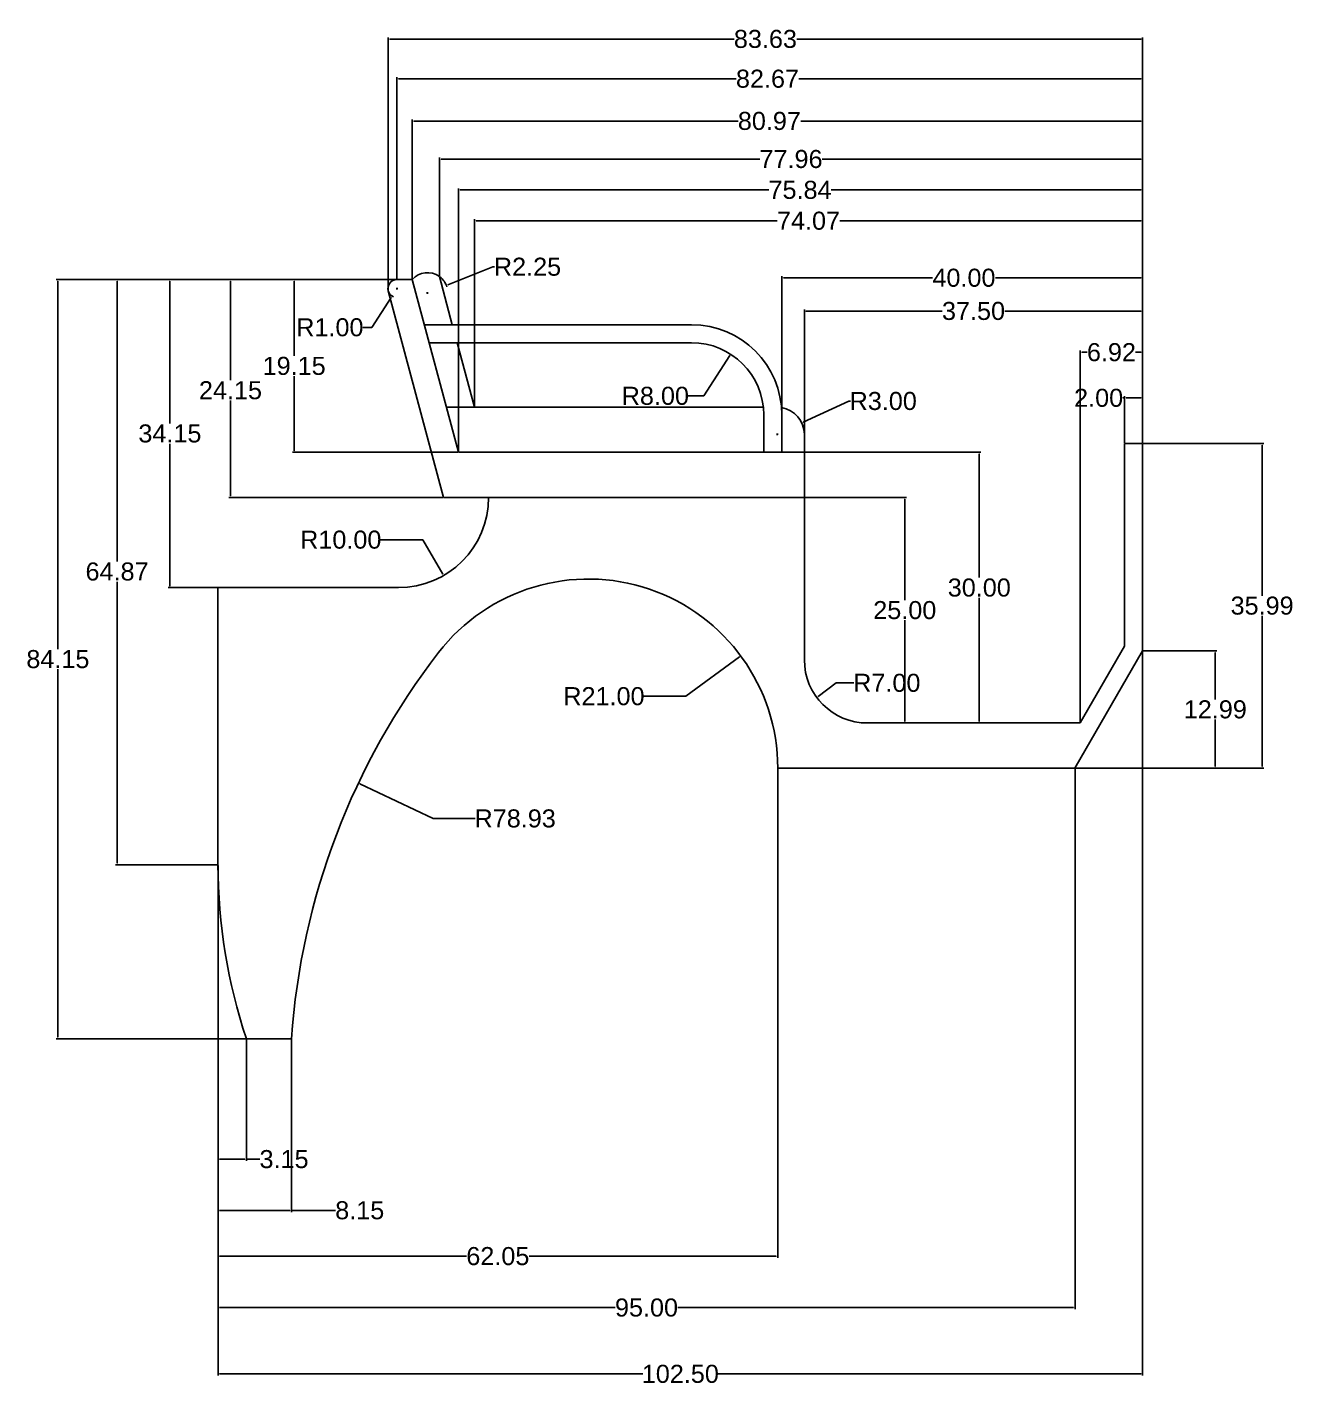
# Model space of a CAD drawing. Header units: millimetres. Extents: x 44 to 805, y 20 to 299.
# Drawn here: x 442.5 to 582.8, y 20.2 to 170.8 of the extents above; entities that cross this region are included whole.
import ezdxf

# ---------------------------------------------------------------- set-up
doc = ezdxf.new("R2010")
doc.units = ezdxf.units.MM
doc.header["$MEASUREMENT"] = 0
for name, color, linetype in [('canapea scaun vizitiu', 181, 'Continuous'), ('cotari', 132, 'Continuous'), ('scaun vizitiu', 211, 'Continuous')]:
    doc.layers.add(name, color=color, linetype=linetype)
doc.styles.get("Standard").update_dxf_attribs({"font": 'arial.ttf'})
doc.dimstyles.new('Cotari', dxfattribs={"dimtxt": 2, "dimasz": 0.18, "dimexe": 0.18, "dimexo": 0.0625, "dimgap": 0.09, "dimtad": 0, "dimtih": 1, "dimtoh": 1, "dimzin": 0, "dimdsep": 46, "dimtxsty": 'Standard', "dimcen": 0.09, "dimadec": 0, "dimazin": 0, "dimtfac": 1, "dimtofl": 0, "dimtmove": 0, "dimatfit": 3, "dimfxl": 1, "dimtolj": 1, "dimtzin": 0, "dimarcsym": 0})

# ---------------------------------------------------------------- blocks, each defined once
blk = doc.blocks.new('*D42')
at = {"layer": 'cotari', "color": 0, "lineweight": -2, "transparency": 16777216}
for p, q in [((515.57, 96.65), (521.49, 101.03)), ((510.9, 96.65), (515.57, 96.65))]:
    blk.add_line(p, q, dxfattribs=at)
at = {"layer": 'cotari', "color": 0, "transparency": 16777216}
blk.add_solid([(521.47, 101.05), (521.51, 101), (521.64, 101.13)], dxfattribs=at)
at = {"layer": 'Defpoints', "color": 0, "transparency": 16777216}
for p in [(521.64, 101.13), (504.75, 88.65)]:
    blk.add_point(p, dxfattribs=at)
at = {"layer": 'cotari', "color": 0, "transparency": 16777216, "insert": (506.48, 96.65), "char_height": 2, "attachment_point": 5}
blk.add_mtext('\\A1;R21.00', dxfattribs=at)
blk = doc.blocks.new('*D43')
at = {"layer": 'cotari', "color": 0, "lineweight": -2, "transparency": 16777216}
for p, q in [((481.73, 114), (486.41, 114)), ((486.41, 114), (488.61, 110.19))]:
    blk.add_line(p, q, dxfattribs=at)
at = {"layer": 'cotari', "color": 0, "transparency": 16777216}
blk.add_solid([(488.63, 110.2), (488.58, 110.17), (488.7, 110.03)], dxfattribs=at)
at = {"layer": 'Defpoints', "color": 0, "transparency": 16777216}
for p in [(483.7, 118.69), (488.7, 110.03)]:
    blk.add_point(p, dxfattribs=at)
at = {"layer": 'cotari', "color": 0, "transparency": 16777216, "insert": (477.31, 114), "char_height": 2, "attachment_point": 5}
blk.add_mtext('\\A1;R10.00', dxfattribs=at)
blk = doc.blocks.new('*D44')
at = {"layer": 'cotari', "color": 0, "lineweight": -2, "transparency": 16777216}
for p, q in [((532.24, 98.13), (530.22, 96.63)), ((534.2, 98.13), (532.24, 98.13))]:
    blk.add_line(p, q, dxfattribs=at)
at = {"layer": 'cotari', "color": 0, "transparency": 16777216}
blk.add_solid([(530.2, 96.66), (530.23, 96.61), (530.07, 96.53)], dxfattribs=at)
at = {"layer": 'Defpoints', "color": 0, "transparency": 16777216}
for p in [(535.7, 100.69), (530.07, 96.53)]:
    blk.add_point(p, dxfattribs=at)
at = {"layer": 'cotari', "color": 0, "transparency": 16777216, "insert": (537.84, 98.13), "char_height": 2, "attachment_point": 5}
blk.add_mtext('\\A1;R7.00', dxfattribs=at)
blk = doc.blocks.new('*D45')
at = {"layer": 'cotari', "color": 0, "lineweight": -2, "transparency": 16777216}
for p, q in [((483.44, 141.84), (483.62, 141.84)), ((483.53, 141.75), (483.53, 141.93)), ((480.74, 137.54), (482.89, 140.85)), ((479.74, 137.54), (480.74, 137.54))]:
    blk.add_line(p, q, dxfattribs=at)
blk.add_arc((483.53, 141.84), 1, 198.581, 247.3406, dxfattribs=at)
at = {"layer": 'cotari', "color": 0, "transparency": 16777216}
blk.add_solid([(482.86, 140.86), (482.91, 140.83), (482.99, 141)], dxfattribs=at)
at = {"layer": 'Defpoints', "color": 0, "transparency": 16777216}
for p in [(483.53, 141.84), (482.99, 141)]:
    blk.add_point(p, dxfattribs=at)
at = {"layer": 'cotari', "color": 0, "transparency": 16777216, "insert": (476.1, 137.54), "char_height": 2, "attachment_point": 5}
blk.add_mtext('\\A1;R1.00', dxfattribs=at)
blk = doc.blocks.new('*D40')
at = {"layer": 'cotari', "color": 0, "lineweight": -2, "transparency": 16777216}
for p, q in [((463.7, 77.91), (463.7, 39.49)), ((471.85, 58.63), (471.85, 39.49)), ((463.88, 39.67), (471.67, 39.67)), ((471.85, 39.67), (476.72, 39.67))]:
    blk.add_line(p, q, dxfattribs=at)
at = {"layer": 'cotari', "color": 0, "transparency": 16777216}
for points in [[(463.88, 39.7), (463.88, 39.64), (463.7, 39.67)], [(471.67, 39.7), (471.67, 39.64), (471.85, 39.67)]]:
    blk.add_solid(points, dxfattribs=at)
at = {"layer": 'Defpoints', "color": 0, "transparency": 16777216}
for p in [(463.7, 77.97), (471.85, 58.69), (471.85, 39.67)]:
    blk.add_point(p, dxfattribs=at)
at = {"layer": 'cotari', "color": 0, "transparency": 16777216, "insert": (479.41, 39.67), "char_height": 2, "attachment_point": 5}
blk.add_mtext('\\A1;8.15', dxfattribs=at)
blk = doc.blocks.new('*D41')
at = {"layer": 'cotari', "color": 0, "lineweight": -2, "transparency": 16777216}
for p, q in [((525.75, 88.63), (525.75, 34.41)), ((463.7, 77.91), (463.7, 34.41)), ((463.88, 34.59), (491.25, 34.59)), ((525.57, 34.59), (498.2, 34.59))]:
    blk.add_line(p, q, dxfattribs=at)
at = {"layer": 'cotari', "color": 0, "transparency": 16777216}
for points in [[(463.88, 34.62), (463.88, 34.56), (463.7, 34.59)], [(525.57, 34.62), (525.57, 34.56), (525.75, 34.59)]]:
    blk.add_solid(points, dxfattribs=at)
at = {"layer": 'Defpoints', "color": 0, "transparency": 16777216}
for p in [(525.75, 88.69), (463.7, 77.97), (525.75, 34.59)]:
    blk.add_point(p, dxfattribs=at)
at = {"layer": 'cotari', "color": 0, "transparency": 16777216, "insert": (494.72, 34.59), "char_height": 2, "attachment_point": 5}
blk.add_mtext('\\A1;62.05', dxfattribs=at)
blk = doc.blocks.new('*D61')
at = {"layer": 'cotari', "color": 0, "lineweight": -2, "transparency": 16777216}
for p, q in [((558.7, 88.63), (558.7, 28.71)), ((463.7, 77.91), (463.7, 28.71)), ((463.88, 28.89), (507.74, 28.89)), ((558.52, 28.89), (514.66, 28.89))]:
    blk.add_line(p, q, dxfattribs=at)
at = {"layer": 'cotari', "color": 0, "transparency": 16777216}
for points in [[(463.88, 28.92), (463.88, 28.86), (463.7, 28.89)], [(558.52, 28.92), (558.52, 28.86), (558.7, 28.89)]]:
    blk.add_solid(points, dxfattribs=at)
at = {"layer": 'Defpoints', "color": 0, "transparency": 16777216}
for p in [(558.7, 88.69), (463.7, 77.97), (558.7, 28.89)]:
    blk.add_point(p, dxfattribs=at)
at = {"layer": 'cotari', "color": 0, "transparency": 16777216, "insert": (511.2, 28.89), "char_height": 2, "attachment_point": 5}
blk.add_mtext('\\A1;95.00', dxfattribs=at)
blk = doc.blocks.new('*D62')
at = {"layer": 'cotari', "color": 0, "lineweight": -2, "transparency": 16777216}
for p, q in [((566.2, 101.62), (566.2, 21.36)), ((463.7, 77.91), (463.7, 21.36)), ((463.88, 21.54), (510.8, 21.54)), ((566.02, 21.54), (519.09, 21.54))]:
    blk.add_line(p, q, dxfattribs=at)
at = {"layer": 'cotari', "color": 0, "transparency": 16777216}
for points in [[(463.88, 21.57), (463.88, 21.51), (463.7, 21.54)], [(566.02, 21.57), (566.02, 21.51), (566.2, 21.54)]]:
    blk.add_solid(points, dxfattribs=at)
at = {"layer": 'Defpoints', "color": 0, "transparency": 16777216}
for p in [(566.2, 101.68), (463.7, 77.97), (566.2, 21.54)]:
    blk.add_point(p, dxfattribs=at)
at = {"layer": 'cotari', "color": 0, "transparency": 16777216, "insert": (514.95, 21.54), "char_height": 2, "attachment_point": 5}
blk.add_mtext('\\A1;102.50', dxfattribs=at)
blk = doc.blocks.new('*D63')
at = {"layer": 'cotari', "color": 0, "lineweight": -2, "transparency": 16777216}
for p, q in [((463.7, 77.91), (463.7, 45.16)), ((466.85, 58.63), (466.85, 45.16)), ((463.88, 45.34), (466.67, 45.34)), ((466.85, 45.34), (468.33, 45.34))]:
    blk.add_line(p, q, dxfattribs=at)
at = {"layer": 'cotari', "color": 0, "transparency": 16777216}
for points in [[(463.88, 45.37), (463.88, 45.31), (463.7, 45.34)], [(466.67, 45.37), (466.67, 45.31), (466.85, 45.34)]]:
    blk.add_solid(points, dxfattribs=at)
at = {"layer": 'Defpoints', "color": 0, "transparency": 16777216}
for p in [(463.7, 77.97), (466.85, 58.69), (466.85, 45.34)]:
    blk.add_point(p, dxfattribs=at)
at = {"layer": 'cotari', "color": 0, "transparency": 16777216, "insert": (471.02, 45.34), "char_height": 2, "attachment_point": 5}
blk.add_mtext('\\A1;3.15', dxfattribs=at)
blk = doc.blocks.new('*D64')
at = {"layer": 'cotari', "color": 0, "lineweight": -2, "transparency": 16777216}
for p, q in [((487.55, 83.1), (479.43, 86.95)), ((492.22, 83.1), (487.55, 83.1))]:
    blk.add_line(p, q, dxfattribs=at)
at = {"layer": 'cotari', "color": 0, "transparency": 16777216}
blk.add_solid([(479.44, 86.98), (479.41, 86.92), (479.26, 87.03)], dxfattribs=at)
at = {"layer": 'Defpoints', "color": 0, "transparency": 16777216}
for p in [(479.26, 87.03), (550.59, 53.22)]:
    blk.add_point(p, dxfattribs=at)
at = {"layer": 'cotari', "color": 0, "transparency": 16777216, "insert": (496.64, 83.1), "char_height": 2, "attachment_point": 5}
blk.add_mtext('\\A1;R78.93', dxfattribs=at)
blk = doc.blocks.new('*D51')
at = {"layer": 'cotari', "color": 0, "lineweight": -2, "transparency": 16777216}
for p, q in [((485.16, 142.84), (471.96, 142.84)), ((472.14, 142.66), (472.14, 134.38)), ((472.14, 123.87), (472.14, 132.15)), ((490.3, 123.69), (471.96, 123.69))]:
    blk.add_line(p, q, dxfattribs=at)
at = {"layer": 'cotari', "color": 0, "transparency": 16777216}
for points in [[(472.11, 142.66), (472.17, 142.66), (472.14, 142.84)], [(472.11, 123.87), (472.17, 123.87), (472.14, 123.69)]]:
    blk.add_solid(points, dxfattribs=at)
at = {"layer": 'Defpoints', "color": 0, "transparency": 16777216}
for p in [(485.23, 142.84), (472.14, 123.69), (490.36, 123.69)]:
    blk.add_point(p, dxfattribs=at)
at = {"layer": 'cotari', "color": 0, "transparency": 16777216, "insert": (472.14, 133.26), "char_height": 2, "attachment_point": 5}
blk.add_mtext('\\A1;19.15', dxfattribs=at)
blk = doc.blocks.new('*D52')
at = {"layer": 'cotari', "color": 0, "lineweight": -2, "transparency": 16777216}
for p, q in [((485.16, 142.84), (464.9, 142.84)), ((465.08, 142.66), (465.08, 131.67)), ((465.08, 118.87), (465.08, 129.45)), ((488.64, 118.69), (464.9, 118.69))]:
    blk.add_line(p, q, dxfattribs=at)
at = {"layer": 'cotari', "color": 0, "transparency": 16777216}
for points in [[(465.05, 142.66), (465.11, 142.66), (465.08, 142.84)], [(465.05, 118.87), (465.11, 118.87), (465.08, 118.69)]]:
    blk.add_solid(points, dxfattribs=at)
at = {"layer": 'Defpoints', "color": 0, "transparency": 16777216}
for p in [(485.23, 142.84), (465.08, 118.69), (488.7, 118.69)]:
    blk.add_point(p, dxfattribs=at)
at = {"layer": 'cotari', "color": 0, "transparency": 16777216, "insert": (465.08, 130.56), "char_height": 2, "attachment_point": 5}
blk.add_mtext('\\A1;24.15', dxfattribs=at)
blk = doc.blocks.new('*D53')
at = {"layer": 'cotari', "color": 0, "lineweight": -2, "transparency": 16777216}
for p, q in [((485.16, 142.84), (458.19, 142.84)), ((458.37, 142.66), (458.37, 126.88)), ((458.37, 108.87), (458.37, 124.65)), ((463.64, 108.69), (458.19, 108.69))]:
    blk.add_line(p, q, dxfattribs=at)
at = {"layer": 'cotari', "color": 0, "transparency": 16777216}
for points in [[(458.34, 142.66), (458.4, 142.66), (458.37, 142.84)], [(458.34, 108.87), (458.4, 108.87), (458.37, 108.69)]]:
    blk.add_solid(points, dxfattribs=at)
at = {"layer": 'Defpoints', "color": 0, "transparency": 16777216}
for p in [(485.23, 142.84), (458.37, 108.69), (463.7, 108.69)]:
    blk.add_point(p, dxfattribs=at)
at = {"layer": 'cotari', "color": 0, "transparency": 16777216, "insert": (458.37, 125.77), "char_height": 2, "attachment_point": 5}
blk.add_mtext('\\A1;34.15', dxfattribs=at)
blk = doc.blocks.new('*D36')
at = {"layer": 'cotari', "color": 0, "lineweight": -2, "transparency": 16777216}
for p, q in [((485.16, 142.84), (452.33, 142.84)), ((452.51, 142.66), (452.51, 111.58)), ((452.51, 78.15), (452.51, 109.35)), ((463.64, 77.97), (452.33, 77.97))]:
    blk.add_line(p, q, dxfattribs=at)
at = {"layer": 'cotari', "color": 0, "transparency": 16777216}
for points in [[(452.48, 142.66), (452.54, 142.66), (452.51, 142.84)], [(452.48, 78.15), (452.54, 78.15), (452.51, 77.97)]]:
    blk.add_solid(points, dxfattribs=at)
at = {"layer": 'Defpoints', "color": 0, "transparency": 16777216}
for p in [(485.23, 142.84), (452.51, 77.97), (463.7, 77.97)]:
    blk.add_point(p, dxfattribs=at)
at = {"layer": 'cotari', "color": 0, "transparency": 16777216, "insert": (452.51, 110.47), "char_height": 2, "attachment_point": 5}
blk.add_mtext('\\A1;64.87', dxfattribs=at)
blk = doc.blocks.new('*D37')
at = {"layer": 'cotari', "color": 0, "lineweight": -2, "transparency": 16777216}
for p, q in [((485.16, 142.84), (445.77, 142.84)), ((445.95, 142.66), (445.95, 101.88)), ((445.95, 58.87), (445.95, 99.65)), ((468.42, 58.69), (445.77, 58.69))]:
    blk.add_line(p, q, dxfattribs=at)
at = {"layer": 'cotari', "color": 0, "transparency": 16777216}
for points in [[(445.92, 142.66), (445.98, 142.66), (445.95, 142.84)], [(445.92, 58.87), (445.98, 58.87), (445.95, 58.69)]]:
    blk.add_solid(points, dxfattribs=at)
at = {"layer": 'Defpoints', "color": 0, "transparency": 16777216}
for p in [(485.23, 142.84), (445.95, 58.69), (468.48, 58.69)]:
    blk.add_point(p, dxfattribs=at)
at = {"layer": 'cotari', "color": 0, "transparency": 16777216, "insert": (445.95, 100.76), "char_height": 2, "attachment_point": 5}
blk.add_mtext('\\A1;84.15', dxfattribs=at)
blk = doc.blocks.new('*D54')
at = {"layer": 'cotari', "color": 0, "lineweight": -2, "transparency": 16777216}
for p, q in [((564.2, 129.72), (564.02, 129.72)), ((564.2, 124.74), (564.2, 129.9)), ((566.02, 129.72), (564.38, 129.72)), ((566.2, 124.74), (566.2, 129.9))]:
    blk.add_line(p, q, dxfattribs=at)
at = {"layer": 'cotari', "color": 0, "transparency": 16777216}
for points in [[(564.38, 129.75), (564.38, 129.69), (564.2, 129.72)], [(566.02, 129.75), (566.02, 129.69), (566.2, 129.72)]]:
    blk.add_solid(points, dxfattribs=at)
at = {"layer": 'Defpoints', "color": 0, "transparency": 16777216}
for p in [(564.2, 129.72), (564.2, 124.68), (566.2, 124.68)]:
    blk.add_point(p, dxfattribs=at)
at = {"layer": 'cotari', "color": 0, "transparency": 16777216, "insert": (561.32, 129.72), "char_height": 2, "attachment_point": 5}
blk.add_mtext('\\A1;2.00', dxfattribs=at)
blk = doc.blocks.new('*D55')
at = {"layer": 'cotari', "color": 0, "lineweight": -2, "transparency": 16777216}
for p, q in [((559.28, 93.75), (559.28, 134.96)), ((559.46, 134.78), (560.05, 134.78)), ((566.02, 134.78), (565.42, 134.78)), ((566.2, 124.74), (566.2, 134.96))]:
    blk.add_line(p, q, dxfattribs=at)
at = {"layer": 'cotari', "color": 0, "transparency": 16777216}
for points in [[(559.46, 134.81), (559.46, 134.75), (559.28, 134.78)], [(566.02, 134.81), (566.02, 134.75), (566.2, 134.78)]]:
    blk.add_solid(points, dxfattribs=at)
at = {"layer": 'Defpoints', "color": 0, "transparency": 16777216}
for p in [(559.28, 134.78), (566.2, 124.68), (559.28, 93.69)]:
    blk.add_point(p, dxfattribs=at)
at = {"layer": 'cotari', "color": 0, "transparency": 16777216, "insert": (562.74, 134.78), "char_height": 2, "attachment_point": 5}
blk.add_mtext('\\A1;6.92', dxfattribs=at)
blk = doc.blocks.new('*D56')
at = {"layer": 'cotari', "color": 0, "lineweight": -2, "transparency": 16777216}
for p, q in [((528.7, 123.75), (528.7, 139.53)), ((528.88, 139.35), (543.99, 139.35)), ((566.02, 139.35), (550.91, 139.35)), ((566.2, 124.74), (566.2, 139.53))]:
    blk.add_line(p, q, dxfattribs=at)
at = {"layer": 'cotari', "color": 0, "transparency": 16777216}
for points in [[(528.88, 139.38), (528.88, 139.32), (528.7, 139.35)], [(566.02, 139.38), (566.02, 139.32), (566.2, 139.35)]]:
    blk.add_solid(points, dxfattribs=at)
at = {"layer": 'Defpoints', "color": 0, "transparency": 16777216}
for p in [(528.7, 139.35), (528.7, 123.69), (566.2, 124.68)]:
    blk.add_point(p, dxfattribs=at)
at = {"layer": 'cotari', "color": 0, "transparency": 16777216, "insert": (547.45, 139.35), "char_height": 2, "attachment_point": 5}
blk.add_mtext('\\A1;37.50', dxfattribs=at)
blk = doc.blocks.new('*D57')
at = {"layer": 'cotari', "color": 0, "lineweight": -2, "transparency": 16777216}
for p, q in [((526.2, 123.75), (526.2, 143.21)), ((566.2, 124.74), (566.2, 143.21)), ((526.38, 143.03), (542.89, 143.03)), ((566.02, 143.03), (549.89, 143.03))]:
    blk.add_line(p, q, dxfattribs=at)
at = {"layer": 'cotari', "color": 0, "transparency": 16777216}
for points in [[(526.38, 143.06), (526.38, 143), (526.2, 143.03)], [(566.02, 143.06), (566.02, 143), (566.2, 143.03)]]:
    blk.add_solid(points, dxfattribs=at)
at = {"layer": 'Defpoints', "color": 0, "transparency": 16777216}
for p in [(526.2, 143.03), (526.2, 123.69), (566.2, 124.68)]:
    blk.add_point(p, dxfattribs=at)
at = {"layer": 'cotari', "color": 0, "transparency": 16777216, "insert": (546.39, 143.03), "char_height": 2, "attachment_point": 5}
blk.add_mtext('\\A1;40.00', dxfattribs=at)
blk = doc.blocks.new('*D38')
at = {"layer": 'cotari', "color": 0, "lineweight": -2, "transparency": 16777216}
for p, q in [((490.36, 123.75), (490.36, 152.95)), ((490.54, 152.77), (524.76, 152.77)), ((566.02, 152.77), (531.67, 152.77)), ((566.2, 124.74), (566.2, 152.95))]:
    blk.add_line(p, q, dxfattribs=at)
at = {"layer": 'cotari', "color": 0, "transparency": 16777216}
for points in [[(490.54, 152.8), (490.54, 152.74), (490.36, 152.77)], [(566.02, 152.8), (566.02, 152.74), (566.2, 152.77)]]:
    blk.add_solid(points, dxfattribs=at)
at = {"layer": 'Defpoints', "color": 0, "transparency": 16777216}
for p in [(490.36, 152.77), (490.36, 123.69), (566.2, 124.68)]:
    blk.add_point(p, dxfattribs=at)
at = {"layer": 'cotari', "color": 0, "transparency": 16777216, "insert": (528.22, 152.77), "char_height": 2, "attachment_point": 5}
blk.add_mtext('\\A1;75.84', dxfattribs=at)
blk = doc.blocks.new('*D39')
at = {"layer": 'cotari', "color": 0, "lineweight": -2, "transparency": 16777216}
for p, q in [((485.23, 142.9), (485.23, 160.59)), ((485.41, 160.41), (521.36, 160.41)), ((566.02, 160.41), (528.29, 160.41)), ((566.2, 124.74), (566.2, 160.59))]:
    blk.add_line(p, q, dxfattribs=at)
at = {"layer": 'cotari', "color": 0, "transparency": 16777216}
for points in [[(485.41, 160.44), (485.41, 160.38), (485.23, 160.41)], [(566.02, 160.44), (566.02, 160.38), (566.2, 160.41)]]:
    blk.add_solid(points, dxfattribs=at)
at = {"layer": 'Defpoints', "color": 0, "transparency": 16777216}
for p in [(485.23, 160.41), (485.23, 142.84), (566.2, 124.68)]:
    blk.add_point(p, dxfattribs=at)
at = {"layer": 'cotari', "color": 0, "transparency": 16777216, "insert": (524.82, 160.41), "char_height": 2, "attachment_point": 5}
blk.add_mtext('\\A1;80.97', dxfattribs=at)
blk = doc.blocks.new('*D33')
at = {"layer": 'cotari', "color": 0, "lineweight": -2, "transparency": 16777216}
for p, q in [((566.26, 101.68), (574.43, 101.68)), ((574.25, 101.5), (574.25, 96.3)), ((574.25, 88.87), (574.25, 94.07)), ((558.76, 88.69), (574.43, 88.69))]:
    blk.add_line(p, q, dxfattribs=at)
at = {"layer": 'cotari', "color": 0, "transparency": 16777216}
for points in [[(574.22, 101.5), (574.28, 101.5), (574.25, 101.68)], [(574.22, 88.87), (574.28, 88.87), (574.25, 88.69)]]:
    blk.add_solid(points, dxfattribs=at)
at = {"layer": 'Defpoints', "color": 0, "transparency": 16777216}
for p in [(566.2, 101.68), (574.25, 101.68), (558.7, 88.69)]:
    blk.add_point(p, dxfattribs=at)
at = {"layer": 'cotari', "color": 0, "transparency": 16777216, "insert": (574.25, 95.19), "char_height": 2, "attachment_point": 5}
blk.add_mtext('\\A1;12.99', dxfattribs=at)
blk = doc.blocks.new('*D34')
at = {"layer": 'cotari', "color": 0, "lineweight": -2, "transparency": 16777216}
for p, q in [((566.26, 124.68), (579.62, 124.68)), ((579.44, 124.5), (579.44, 107.8)), ((579.44, 88.87), (579.44, 105.57)), ((558.76, 88.69), (579.62, 88.69))]:
    blk.add_line(p, q, dxfattribs=at)
at = {"layer": 'cotari', "color": 0, "transparency": 16777216}
for points in [[(579.41, 124.5), (579.47, 124.5), (579.44, 124.68)], [(579.41, 88.87), (579.47, 88.87), (579.44, 88.69)]]:
    blk.add_solid(points, dxfattribs=at)
at = {"layer": 'Defpoints', "color": 0, "transparency": 16777216}
for p in [(566.2, 124.68), (579.44, 124.68), (558.7, 88.69)]:
    blk.add_point(p, dxfattribs=at)
at = {"layer": 'cotari', "color": 0, "transparency": 16777216, "insert": (579.44, 106.69), "char_height": 2, "attachment_point": 5}
blk.add_mtext('\\A1;35.99', dxfattribs=at)
blk = doc.blocks.new('*D46')
at = {"layer": 'cotari', "color": 0, "lineweight": -2, "transparency": 16777216}
for p, q in [((528.76, 118.69), (540.01, 118.69)), ((539.83, 118.51), (539.83, 107.3)), ((539.83, 93.87), (539.83, 105.08)), ((544.5, 93.69), (539.65, 93.69))]:
    blk.add_line(p, q, dxfattribs=at)
at = {"layer": 'cotari', "color": 0, "transparency": 16777216}
for points in [[(539.8, 118.51), (539.86, 118.51), (539.83, 118.69)], [(539.8, 93.87), (539.86, 93.87), (539.83, 93.69)]]:
    blk.add_solid(points, dxfattribs=at)
at = {"layer": 'Defpoints', "color": 0, "transparency": 16777216}
for p in [(528.7, 118.69), (539.83, 93.69), (544.57, 93.69)]:
    blk.add_point(p, dxfattribs=at)
at = {"layer": 'cotari', "color": 0, "transparency": 16777216, "insert": (539.83, 106.19), "char_height": 2, "attachment_point": 5}
blk.add_mtext('\\A1;25.00', dxfattribs=at)
blk = doc.blocks.new('*D35')
at = {"layer": 'cotari', "color": 0, "lineweight": -2, "transparency": 16777216}
for p, q in [((528.76, 123.69), (548.27, 123.69)), ((548.09, 123.51), (548.09, 109.8)), ((548.09, 93.87), (548.09, 107.58)), ((543.8, 93.69), (548.27, 93.69))]:
    blk.add_line(p, q, dxfattribs=at)
at = {"layer": 'cotari', "color": 0, "transparency": 16777216}
for points in [[(548.06, 123.51), (548.12, 123.51), (548.09, 123.69)], [(548.06, 93.87), (548.12, 93.87), (548.09, 93.69)]]:
    blk.add_solid(points, dxfattribs=at)
at = {"layer": 'Defpoints', "color": 0, "transparency": 16777216}
for p in [(528.7, 123.69), (548.09, 123.69), (543.74, 93.69)]:
    blk.add_point(p, dxfattribs=at)
at = {"layer": 'cotari', "color": 0, "transparency": 16777216, "insert": (548.09, 108.69), "char_height": 2, "attachment_point": 5}
blk.add_mtext('\\A1;30.00', dxfattribs=at)
blk = doc.blocks.new('*D47')
at = {"layer": 'cotari', "color": 0, "lineweight": -2, "transparency": 16777216}
for p, q in [((517.55, 129.94), (520.43, 134.41)), ((515.82, 129.94), (517.55, 129.94))]:
    blk.add_line(p, q, dxfattribs=at)
at = {"layer": 'cotari', "color": 0, "transparency": 16777216}
blk.add_solid([(520.4, 134.43), (520.45, 134.4), (520.53, 134.57)], dxfattribs=at)
at = {"layer": 'Defpoints', "color": 0, "transparency": 16777216}
for p in [(520.53, 134.57), (516.2, 127.84)]:
    blk.add_point(p, dxfattribs=at)
at = {"layer": 'cotari', "color": 0, "transparency": 16777216, "insert": (512.18, 129.94), "char_height": 2, "attachment_point": 5}
blk.add_mtext('\\A1;R8.00', dxfattribs=at)
blk = doc.blocks.new('*D48')
at = {"layer": 'cotari', "color": 0, "lineweight": -2, "transparency": 16777216}
for p, q in [((483.53, 142.9), (483.53, 165.27)), ((483.71, 165.09), (521.14, 165.09)), ((566.02, 165.09), (528.07, 165.09)), ((566.2, 124.74), (566.2, 165.27))]:
    blk.add_line(p, q, dxfattribs=at)
at = {"layer": 'cotari', "color": 0, "transparency": 16777216}
for points in [[(483.71, 165.12), (483.71, 165.06), (483.53, 165.09)], [(566.02, 165.12), (566.02, 165.06), (566.2, 165.09)]]:
    blk.add_solid(points, dxfattribs=at)
at = {"layer": 'Defpoints', "color": 0, "transparency": 16777216}
for p in [(483.53, 165.09), (483.53, 142.84), (566.2, 124.68)]:
    blk.add_point(p, dxfattribs=at)
at = {"layer": 'cotari', "color": 0, "transparency": 16777216, "insert": (524.61, 165.09), "char_height": 2, "attachment_point": 5}
blk.add_mtext('\\A1;82.67', dxfattribs=at)
blk = doc.blocks.new('*D49')
at = {"layer": 'cotari', "color": 0, "lineweight": -2, "transparency": 16777216}
for p, q in [((482.56, 141.64), (482.56, 169.68)), ((482.74, 169.5), (520.92, 169.5)), ((566.02, 169.5), (527.85, 169.5)), ((566.2, 124.74), (566.2, 169.68))]:
    blk.add_line(p, q, dxfattribs=at)
at = {"layer": 'cotari', "color": 0, "transparency": 16777216}
for points in [[(482.74, 169.53), (482.74, 169.47), (482.56, 169.5)], [(566.02, 169.53), (566.02, 169.47), (566.2, 169.5)]]:
    blk.add_solid(points, dxfattribs=at)
at = {"layer": 'Defpoints', "color": 0, "transparency": 16777216}
for p in [(482.56, 169.5), (482.56, 141.58), (566.2, 124.68)]:
    blk.add_point(p, dxfattribs=at)
at = {"layer": 'cotari', "color": 0, "transparency": 16777216, "insert": (524.38, 169.5), "char_height": 2, "attachment_point": 5}
blk.add_mtext('\\A1;83.63', dxfattribs=at)
blk = doc.blocks.new('*D50')
at = {"layer": 'cotari', "color": 0, "lineweight": -2, "transparency": 16777216}
for p, q in [((488.24, 143.24), (488.24, 156.37)), ((488.42, 156.19), (523.76, 156.19)), ((566.02, 156.19), (530.68, 156.19)), ((566.2, 124.74), (566.2, 156.37))]:
    blk.add_line(p, q, dxfattribs=at)
at = {"layer": 'cotari', "color": 0, "transparency": 16777216}
for points in [[(488.42, 156.22), (488.42, 156.16), (488.24, 156.19)], [(566.02, 156.22), (566.02, 156.16), (566.2, 156.19)]]:
    blk.add_solid(points, dxfattribs=at)
at = {"layer": 'Defpoints', "color": 0, "transparency": 16777216}
for p in [(488.24, 156.19), (488.24, 143.18), (566.2, 124.68)]:
    blk.add_point(p, dxfattribs=at)
at = {"layer": 'cotari', "color": 0, "transparency": 16777216, "insert": (527.22, 156.19), "char_height": 2, "attachment_point": 5}
blk.add_mtext('\\A1;77.96', dxfattribs=at)
blk = doc.blocks.new('*D58')
at = {"layer": 'cotari', "color": 0, "lineweight": -2, "transparency": 16777216}
for p, q in [((494.18, 144.25), (489.18, 142.26)), ((494.36, 144.25), (494.18, 144.25)), ((486.83, 141.36), (487.01, 141.36)), ((486.92, 141.27), (486.92, 141.45))]:
    blk.add_line(p, q, dxfattribs=at)
blk.add_arc((486.92, 141.36), 2.25, 17.1089, 52.4362, dxfattribs=at)
at = {"layer": 'cotari', "color": 0, "transparency": 16777216}
blk.add_solid([(489.17, 142.29), (489.19, 142.23), (489.01, 142.19)], dxfattribs=at)
at = {"layer": 'Defpoints', "color": 0, "transparency": 16777216}
for p in [(489.01, 142.19), (486.92, 141.36)]:
    blk.add_point(p, dxfattribs=at)
at = {"layer": 'cotari', "color": 0, "transparency": 16777216, "insert": (498.01, 144.25), "char_height": 2, "attachment_point": 5}
blk.add_mtext('\\A1;R2.25', dxfattribs=at)
blk = doc.blocks.new('*D59')
at = {"layer": 'cotari', "color": 0, "lineweight": -2, "transparency": 16777216}
for p, q in [((492.12, 128.75), (492.12, 149.53)), ((492.3, 149.35), (525.7, 149.35)), ((566.02, 149.35), (532.62, 149.35)), ((566.2, 124.74), (566.2, 149.53))]:
    blk.add_line(p, q, dxfattribs=at)
at = {"layer": 'cotari', "color": 0, "transparency": 16777216}
for points in [[(492.3, 149.38), (492.3, 149.32), (492.12, 149.35)], [(566.02, 149.38), (566.02, 149.32), (566.2, 149.35)]]:
    blk.add_solid(points, dxfattribs=at)
at = {"layer": 'Defpoints', "color": 0, "transparency": 16777216}
for p in [(492.12, 149.35), (492.12, 128.69), (566.2, 124.68)]:
    blk.add_point(p, dxfattribs=at)
at = {"layer": 'cotari', "color": 0, "transparency": 16777216, "insert": (529.16, 149.35), "char_height": 2, "attachment_point": 5}
blk.add_mtext('\\A1;74.07', dxfattribs=at)
blk = doc.blocks.new('*D60')
at = {"layer": 'cotari', "color": 0, "lineweight": -2, "transparency": 16777216}
for p, q in [((533.62, 129.37), (528.58, 127.03)), ((533.8, 129.37), (533.62, 129.37)), ((525.61, 125.69), (525.79, 125.69)), ((525.7, 125.6), (525.7, 125.78))]:
    blk.add_line(p, q, dxfattribs=at)
at = {"layer": 'cotari', "color": 0, "transparency": 16777216}
blk.add_solid([(528.57, 127.06), (528.59, 127), (528.42, 126.95)], dxfattribs=at)
at = {"layer": 'Defpoints', "color": 0, "transparency": 16777216}
for p in [(528.42, 126.95), (525.7, 125.69)]:
    blk.add_point(p, dxfattribs=at)
at = {"layer": 'cotari', "color": 0, "transparency": 16777216, "insert": (537.44, 129.37), "char_height": 2, "attachment_point": 5}
blk.add_mtext('\\A1;R3.00', dxfattribs=at)

msp = doc.modelspace()

# ---------------------------------------------------------------- linework, layer by layer
at = {"layer": 'canapea scaun vizitiu'}
for p, q in [((489.673, 137.838), (488.242, 143.179)), ((485.227, 142.838), (490.358, 123.69)), ((492.124, 128.69), (490.209, 135.838)), ((489.018, 128.69), (524.152, 128.69)), ((528.698, 125.69), (528.698, 123.69)), ((528.698, 123.69), (490.358, 123.69))]:
    msp.add_line(p, q, dxfattribs=at)
for centre, radius, start, end in [((486.921, 141.359), 2.249, 54.02875, 138.86916), ((525.698, 125.69), 3, 0, 81.05021)]:
    msp.add_arc(centre, radius, start, end, dxfattribs=at)
at = {"layer": 'scaun vizitiu'}
for p, q in [((488.698, 118.69), (482.564, 141.58)), ((483.53, 142.838), (485.227, 142.838)), ((485.227, 142.838), (490.358, 123.69)), ((486.567, 137.838), (516.198, 137.838)), ((487.103, 135.838), (516.198, 135.838)), ((524.198, 123.69), (524.198, 127.838)), ((526.198, 123.69), (526.198, 127.838)), ((528.698, 123.69), (490.358, 123.69)), ((528.698, 118.69), (528.698, 123.69)), ((564.198, 102.217), (564.198, 124.681)), ((564.198, 124.681), (566.198, 124.681)), ((566.198, 101.681), (566.198, 124.681)), ((488.698, 118.69), (528.698, 118.69)), ((528.698, 118.69), (528.698, 100.69)), ((463.698, 108.69), (463.698, 77.968)), ((463.698, 108.69), (483.698, 108.69)), ((558.698, 88.69), (566.198, 101.681)), ((559.275, 93.69), (564.198, 102.217)), ((535.698, 93.69), (559.275, 93.69)), ((528.698, 88.69), (525.752, 88.69)), ((528.698, 88.69), (558.698, 88.69)), ((466.847, 58.69), (471.847, 58.69))]:
    msp.add_line(p, q, dxfattribs=at)
for centre, radius, start, end in [((483.53, 141.838), 1, 90, 195), ((516.198, 127.838), 10, 0, 90), ((516.198, 127.838), 8, 0, 90), ((483.698, 118.69), 10, 270, 0), ((504.752, 88.648), 21, 0.11473, 142.29897), ((550.587, 53.221), 78.93, 142.29897, 176.02695), ((535.698, 100.69), 7, 180, 270), ((524.282, 77.968), 60.584, 180, 198.55412)]:
    msp.add_arc(centre, radius, start, end, dxfattribs=at)

# ---------------------------------------------------------------- dimensions: what is measured, and where the dimension line sits
at = {"layer": 'cotari'}
for base, p1, p2, picture, middle in [((482.564, 169.501), (566.198, 124.681), (482.564, 141.58), '*D49', (524.381, 169.501)), ((483.53, 165.086), (566.198, 124.681), (483.53, 142.838), '*D48', (524.605, 165.086)), ((485.227, 160.411), (566.198, 124.681), (485.227, 142.838), '*D39', (524.822, 160.411)), ((488.242, 156.193), (566.198, 124.681), (488.242, 143.179), '*D50', (527.22, 156.193)), ((490.358, 152.769), (566.198, 124.681), (490.358, 123.69), '*D38', (528.216, 152.769)), ((526.198, 143.03), (566.198, 124.681), (526.198, 123.69), '*D57', (546.387, 143.03)), ((471.847, 39.675), (463.698, 77.968), (471.847, 58.69), '*D40', (479.412, 39.675)), ((466.847, 45.342), (463.698, 77.968), (466.847, 58.69), '*D63', (471.023, 45.342))]:
    dim = msp.add_linear_dim(base=base, p1=p1, p2=p2, dimstyle='Cotari', dxfattribs=at)
    dim.commit()
    dim.dimension.update_dxf_attribs({"geometry": picture, "text_midpoint": middle, "dimtype": 160})
for base, p1, p2, picture, middle in [((492.124, 149.345), (566.198, 124.681), (492.124, 128.69), '*D59', (529.161, 149.345)), ((528.698, 139.353), (566.198, 124.681), (528.698, 123.69), '*D56', (547.448, 139.353)), ((559.275, 134.784), (566.198, 124.681), (559.275, 93.69), '*D55', (562.736, 134.784)), ((564.198, 129.721), (566.198, 124.681), (564.198, 124.681), '*D54', (561.316, 129.721)), ((566.198, 21.536), (463.698, 77.968), (566.198, 101.681), '*D62', (514.948, 21.536)), ((525.752, 34.592), (463.698, 77.968), (525.752, 88.69), '*D41', (494.725, 34.592)), ((558.698, 28.891), (463.698, 77.968), (558.698, 88.69), '*D61', (511.198, 28.891))]:
    dim = msp.add_linear_dim(base=base, p1=p1, p2=p2, dimstyle='Cotari', dxfattribs=at)
    dim.commit()
    dim.dimension.update_dxf_attribs({"geometry": picture, "text_midpoint": middle})
for center, mpoint, picture, middle in [((486.921, 141.359), (489.01, 142.191), '*D58', (498.009, 144.246)), ((483.53, 141.838), (482.986, 141), '*D45', (476.101, 137.541)), ((516.198, 127.838), (520.527, 134.566), '*D47', (512.175, 129.941)), ((525.698, 125.69), (528.419, 126.954), '*D60', (537.437, 129.367)), ((483.698, 118.69), (488.698, 110.03), '*D43', (477.314, 113.997)), ((504.752, 88.648), (521.637, 101.134), '*D42', (506.482, 96.652)), ((535.698, 100.69), (530.072, 96.525), '*D44', (537.84, 98.133)), ((550.587, 53.221), (479.263, 87.028), '*D64', (496.64, 83.101))]:
    dim = msp.add_radius_dim(center=center, mpoint=mpoint, dimstyle='Cotari', dxfattribs=at)
    dim.commit()
    dim.dimension.update_dxf_attribs({"geometry": picture, "text_midpoint": middle, "dimtype": 164})
for base, p1, p2, picture, middle in [((445.953, 58.69), (485.227, 142.838), (468.478, 58.69), '*D37', (445.953, 100.764)), ((472.141, 123.69), (485.227, 142.838), (490.358, 123.69), '*D51', (472.141, 133.264)), ((548.086, 123.69), (543.738, 93.69), (528.698, 123.69), '*D35', (548.086, 108.69)), ((579.439, 124.681), (558.698, 88.69), (566.198, 124.681), '*D34', (579.439, 106.686)), ((539.833, 93.69), (528.698, 118.69), (544.567, 93.69), '*D46', (539.833, 106.19)), ((574.247, 101.681), (558.698, 88.69), (566.198, 101.681), '*D33', (574.247, 95.186))]:
    dim = msp.add_linear_dim(base=base, p1=p1, p2=p2, angle=90, dimstyle='Cotari', dxfattribs=at)
    dim.commit()
    dim.dimension.update_dxf_attribs({"geometry": picture, "text_midpoint": middle})
for base, p2, picture, middle in [((452.507, 77.968), (463.698, 77.968), '*D36', (452.507, 110.465)), ((458.372, 108.69), (463.698, 108.69), '*D53', (458.372, 125.765)), ((465.076, 118.69), (488.698, 118.69), '*D52', (465.076, 130.56))]:
    dim = msp.add_linear_dim(base=base, p1=(485.227, 142.838), p2=p2, angle=90, dimstyle='Cotari', dxfattribs=at)
    dim.commit()
    dim.dimension.update_dxf_attribs({"geometry": picture, "text_midpoint": middle, "dimtype": 160})

doc.saveas('drawing.dxf')
